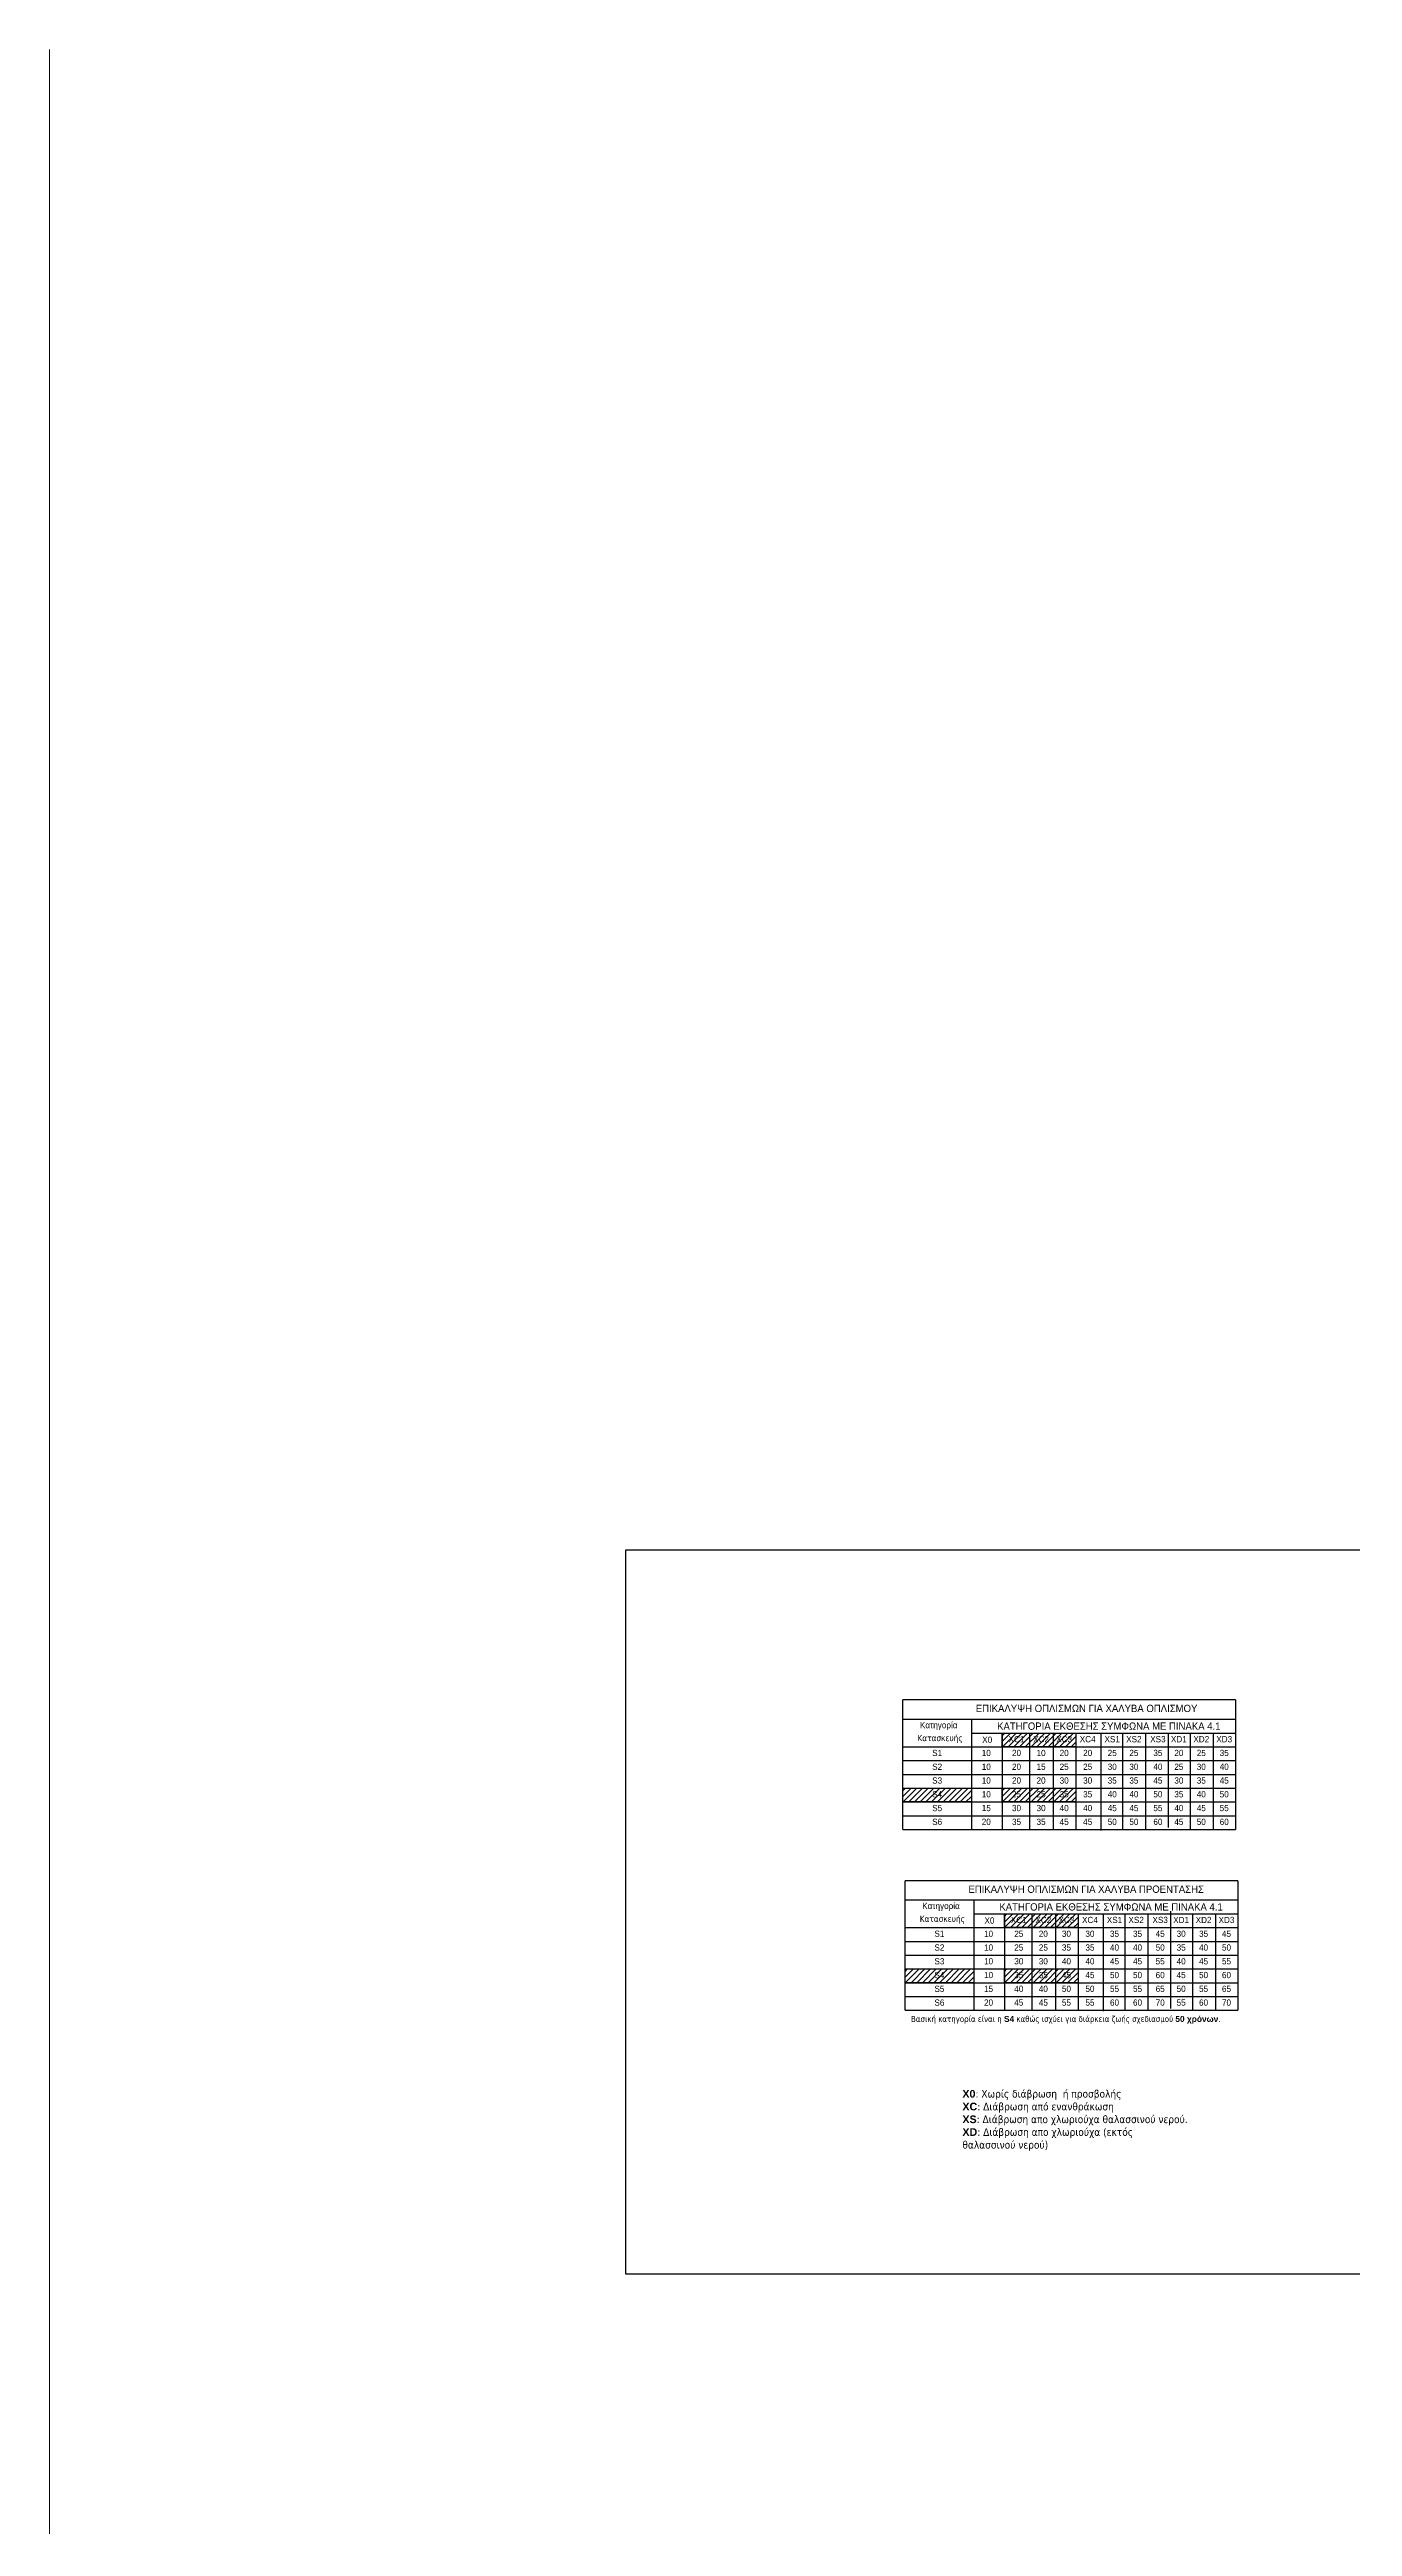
# Model space of a CAD drawing. Header units: millimetres. Extents: x -2171 to 1563, y -1758 to -1505.
# Drawn here: x 1132.3 to 1183.4, y -1629.9 to -1532.8 of the extents above; entities that cross this region are included whole.
import ezdxf
from ezdxf.enums import TextEntityAlignment as Align

# ---------------------------------------------------------------- set-up
doc = ezdxf.new("R2010")
doc.units = ezdxf.units.MM
doc.linetypes.add('DASHDOT', pattern=[25.4, 12.7, -6.35, 0, -6.35])
for name, color, linetype in [('-S-AKSONES', 50, 'DASHDOT'), ('-S-HATCH', 103, 'Continuous'), ('-S_TEXT', 3, 'Continuous'), ('Lines', 7, 'Continuous'), ('Texts', 7, 'Continuous')]:
    doc.layers.add(name, color=color, linetype=linetype)
doc.layers.add('A-ANNO-DIMS', color=1, linetype='Continuous', lineweight=9)
doc.styles.add('S1Arl27188_b_934_161', font='arial.ttf', dxfattribs={"width": 0.933629, "height": 2.71875})
doc.styles.add('S1Arl31900_b_934_161', font='arial.ttf', dxfattribs={"width": 0.933629, "height": 3.19})
doc.styles.get("Standard").update_dxf_attribs({"font": 'tahoma.ttf'})

msp = doc.modelspace()

# ---------------------------------------------------------------- hatches: boundary and pattern name
at = {"layer": '-S-HATCH', "transparency": 33554687}
h = msp.add_hatch(dxfattribs=at)
h.set_pattern_fill('ANSI31', color=8, scale=0.05)
h.set_pattern_definition([(45, (-18412.48601, -35635.22252), (-0.1122532015, 0.1122532015), [])])
h.paths.add_polyline_path([(1169.684, -1598.7809), (1172.5701, -1598.7809), (1172.5701, -1599.3209), (1169.684, -1599.3209)])
h = msp.add_hatch(dxfattribs=at)
h.set_pattern_fill('ANSI31', color=8, scale=0.05)
h.set_pattern_definition([(45, (-118981.04929, 206949.70233), (-0.11225320151, 0.11225320151), [])])
h.paths.add_polyline_path([(1165.7847, -1600.9409), (1168.4847, -1600.9409), (1168.4847, -1601.4809), (1165.7847, -1601.4809)])
h = msp.add_hatch(dxfattribs=at)
h.set_pattern_fill('ANSI31', color=8, scale=0.05)
h.set_pattern_definition([(45, (-18412.48601, -35637.38252), (-0.1122532015, 0.1122532015), [])])
h.paths.add_polyline_path([(1169.684, -1600.9409), (1172.5701, -1600.9409), (1172.5701, -1601.4809), (1169.684, -1601.4809)])
h = msp.add_hatch(dxfattribs=at)
h.set_pattern_fill('ANSI31', color=8, scale=0.05)
h.set_pattern_definition([(45, (-18412.39677, -35642.31222), (-0.1122532015, 0.1122532015), [])])
h.paths.add_polyline_path([(1169.7733, -1605.8706), (1172.6594, -1605.8706), (1172.6594, -1606.4106), (1169.7733, -1606.4106)])
h = msp.add_hatch(dxfattribs=at)
h.set_pattern_fill('ANSI31', color=8, scale=0.05)
h.set_pattern_definition([(45, (-118980.96005, 206942.61263), (-0.11225320151, 0.11225320151), [])])
h.paths.add_polyline_path([(1165.874, -1608.0306), (1168.574, -1608.0306), (1168.574, -1608.5706), (1165.874, -1608.5706)])
h = msp.add_hatch(dxfattribs=at)
h.set_pattern_fill('ANSI31', color=8, scale=0.05)
h.set_pattern_definition([(45, (-18412.39677, -35644.47222), (-0.1122532015, 0.1122532015), [])])
h.paths.add_polyline_path([(1169.7733, -1608.0306), (1172.6594, -1608.0306), (1172.6594, -1608.5706), (1169.7733, -1608.5706)])

# ---------------------------------------------------------------- linework, layer by layer
at = {"layer": '-S-AKSONES', "color": 4, "linetype": 'Continuous', "lineweight": 30}
for points in [[(1169.684, -1598.7809), (1172.5701, -1598.7809), (1172.5701, -1599.3209), (1169.684, -1599.3209)], [(1165.7847, -1600.9409), (1168.4847, -1600.9409), (1168.4847, -1601.4809), (1165.7847, -1601.4809)], [(1169.684, -1600.9409), (1172.5701, -1600.9409), (1172.5701, -1601.4809), (1169.684, -1601.4809)], [(1169.7733, -1605.8706), (1172.6594, -1605.8706), (1172.6594, -1606.4106), (1169.7733, -1606.4106)], [(1165.874, -1608.0306), (1168.574, -1608.0306), (1168.574, -1608.5706), (1165.874, -1608.5706)], [(1169.7733, -1608.0306), (1172.6594, -1608.0306), (1172.6594, -1608.5706), (1169.7733, -1608.5706)]]:
    msp.add_lwpolyline(points, close=True, dxfattribs=at)
at = {"layer": '-S_TEXT', "color": 3, "linetype": 'Continuous', "ltscale": 0.5}
msp.add_lwpolyline([(1195.8725, -1619.9991), (1154.9225, -1619.9991), (1154.9225, -1591.5991), (1195.8725, -1591.5991)], close=True, dxfattribs=at)
msp.add_lwpolyline([(1169.684, -1599.3209), (1172.5701, -1599.3209), (1172.5701, -1599.3209), (1169.684, -1599.3209)], close=True)
at = {"layer": 'A-ANNO-DIMS', "linetype": 'Continuous', "ltscale": 0.5}
msp.add_line((1132.3217, -1532.7531), (1132.3217, -1727.0361), dxfattribs=at)
at = {"layer": 'Lines', "color": 0}
for points in [[(1178.8398, -1597.4819), (1165.7847, -1597.4819)], [(1165.7847, -1600.4009), (1165.7847, -1597.4819)], [(1178.8398, -1597.4819), (1178.8398, -1600.4009)], [(1178.8398, -1598.2409), (1165.7847, -1598.2409)], [(1168.4847, -1598.2409), (1168.4847, -1600.4009)], [(1168.4847, -1598.7809), (1178.8398, -1598.7809)], [(1168.4847, -1598.7809), (1178.8398, -1598.7809)], [(1169.684, -1598.7809), (1169.684, -1600.4009)], [(1170.7552, -1598.7809), (1170.7552, -1600.4009)], [(1171.1847, -1598.7809), (1178.8398, -1598.7809)], [(1171.6816, -1598.7809), (1171.6816, -1600.4009)], [(1172.5701, -1598.7809), (1172.5701, -1600.4009)], [(1173.5523, -1598.7809), (1173.5523, -1600.4009)], [(1173.5523, -1598.7809), (1173.5523, -1600.4009)], [(1174.408, -1598.7809), (1174.408, -1600.4009)], [(1174.408, -1598.7809), (1174.408, -1600.4009)], [(1175.3111, -1598.7809), (1175.3111, -1600.4009)], [(1176.1933, -1598.7809), (1176.1933, -1600.2894)], [(1176.1933, -1598.7809), (1176.1933, -1600.2894)], [(1177.0579, -1598.7809), (1177.0579, -1600.4009)], [(1177.9615, -1598.7809), (1177.9615, -1600.4009)], [(1165.7847, -1599.3209), (1178.8398, -1599.3209)], [(1165.7847, -1599.8609), (1178.8398, -1599.8609)], [(1165.7847, -1600.4009), (1178.8398, -1600.4009)], [(1165.7847, -1600.4009), (1178.8398, -1600.4009)], [(1165.7847, -1602.5609), (1165.7847, -1600.4009)], [(1168.4847, -1600.4009), (1168.4847, -1602.5609)], [(1169.684, -1600.4009), (1169.684, -1602.5609)], [(1170.7552, -1600.4009), (1170.7552, -1602.5609)], [(1171.6816, -1600.4009), (1171.6816, -1602.5609)], [(1172.5701, -1600.4009), (1172.5701, -1602.5609)], [(1173.5523, -1600.4009), (1173.5523, -1602.5966)], [(1173.5523, -1600.4009), (1173.5523, -1602.5966)], [(1174.408, -1600.4009), (1174.408, -1602.5609)], [(1174.408, -1600.4009), (1174.408, -1602.5609)], [(1175.3111, -1600.4009), (1175.3111, -1602.5609)], [(1176.1933, -1600.2894), (1176.1933, -1602.4851)], [(1176.1933, -1600.2894), (1176.1933, -1602.4851)], [(1177.0579, -1600.4009), (1177.0579, -1602.5609)], [(1177.9615, -1600.4009), (1177.9615, -1602.5609)], [(1178.8398, -1600.4009), (1178.8398, -1602.5609)], [(1165.7847, -1600.9409), (1178.8398, -1600.9409)], [(1165.7847, -1601.4809), (1178.8398, -1601.4809)], [(1165.7847, -1602.0209), (1178.8398, -1602.0209)], [(1165.7847, -1602.5609), (1178.8398, -1602.5609)], [(1178.929, -1604.5716), (1165.874, -1604.5716)], [(1165.874, -1607.4906), (1165.874, -1604.5716)], [(1178.929, -1604.5716), (1178.929, -1607.4906)], [(1178.929, -1605.3306), (1165.874, -1605.3306)], [(1168.574, -1605.3306), (1168.574, -1607.4906)], [(1165.874, -1606.4106), (1178.929, -1606.4106)], [(1168.574, -1605.8706), (1178.929, -1605.8706)], [(1168.574, -1605.8706), (1178.929, -1605.8706)], [(1169.7733, -1605.8706), (1169.7733, -1607.4906)], [(1170.8444, -1605.8706), (1170.8444, -1607.4906)], [(1171.274, -1605.8706), (1178.929, -1605.8706)], [(1171.7708, -1605.8706), (1171.7708, -1607.4906)], [(1172.6594, -1605.8706), (1172.6594, -1607.4906)], [(1173.6415, -1605.8706), (1173.6415, -1607.4906)], [(1173.6415, -1605.8706), (1173.6415, -1607.4906)], [(1174.4972, -1605.8706), (1174.4972, -1607.4906)], [(1174.4972, -1605.8706), (1174.4972, -1607.4906)], [(1175.4004, -1605.8706), (1175.4004, -1607.4906)], [(1176.2825, -1605.7591), (1176.2825, -1607.3791)], [(1176.2825, -1605.7591), (1176.2825, -1607.3791)], [(1177.1471, -1605.8706), (1177.1471, -1607.4906)], [(1178.0507, -1605.8706), (1178.0507, -1607.4906)], [(1165.874, -1606.9506), (1178.929, -1606.9506)], [(1165.874, -1607.4906), (1178.929, -1607.4906)], [(1165.874, -1607.4906), (1178.929, -1607.4906)], [(1165.874, -1609.6506), (1165.874, -1607.4906)], [(1168.574, -1607.4906), (1168.574, -1609.6506)], [(1169.7733, -1607.4906), (1169.7733, -1609.6506)], [(1170.8444, -1607.4906), (1170.8444, -1609.6506)], [(1171.7708, -1607.4906), (1171.7708, -1609.6506)], [(1172.6594, -1607.4906), (1172.6594, -1609.6506)], [(1173.6415, -1607.4906), (1173.6415, -1609.6863)], [(1173.6415, -1607.4906), (1173.6415, -1609.6863)], [(1174.4972, -1607.4906), (1174.4972, -1609.6506)], [(1174.4972, -1607.4906), (1174.4972, -1609.6506)], [(1175.4004, -1607.4906), (1175.4004, -1609.6506)], [(1176.2825, -1607.3791), (1176.2825, -1609.5748)], [(1176.2825, -1607.3791), (1176.2825, -1609.5748)], [(1177.1471, -1607.4906), (1177.1471, -1609.6506)], [(1178.0507, -1607.4906), (1178.0507, -1609.6506)], [(1178.929, -1607.4906), (1178.929, -1609.6506)], [(1165.874, -1608.0306), (1178.929, -1608.0306)], [(1165.874, -1608.5706), (1178.929, -1608.5706)], [(1165.874, -1609.1106), (1178.929, -1609.1106)], [(1165.874, -1609.6506), (1178.929, -1609.6506)]]:
    msp.add_lwpolyline(points, dxfattribs=at)

# ---------------------------------------------------------------- texts
at = {"attachment_point": 1}
for s, insert, char_height, width in [('Κατασκευής', (1166.3634, -1598.8505), 0.24469, 1.896069), ('Κατασκευής', (1166.4527, -1605.9402), 0.24469, 1.896069), ('Βασική κατηγορία είναι η {\\fArial|b1|i0|c161|p34;S4} καθώς ισχύει για διάρκεια ζωής σχεδιασμού {\\fArial|b1|i0|c161|p34;50 χρόνων}.', (1166.1109, -1609.8732), 0.234, 11.952056), ('{\\fArial|b1|i0|c161|p34;X0}: Χωρίς διάβρωση  ή προσβολής\\P{\\fArial|b1|i0|c161|p34;XC}: Διάβρωση από ενανθράκωση\\P{\\fArial|b1|i0|c161|p34;XS}: Διάβρωση απο χλωριούχα θαλασσινού νερού.\\P{\\fArial|b1|i0|c161|p34;XD}: Διάβρωση απο χλωριούχα (εκτός θαλασσινού νερού)', (1168.1247, -1612.776), 0.3, 8.694458)]:
    msp.add_mtext(s, dxfattribs=dict(at, insert=insert, char_height=char_height, width=width))
at = {"layer": 'Texts', "color": 7, "style": 'S1Arl27188_b_934_161', "width": 0.933629}
for s, p in [('Κατηγορία ', (1167.2402, -1598.5891)), ('XC1', (1170.2478, -1599.1411)), ('XC2', (1171.2109, -1599.1411)), ('XC3', (1172.1161, -1599.1411)), ('XC4', (1173.039, -1599.1411)), ('XS1', (1174.0017, -1599.1411)), ('XS2', (1174.8507, -1599.1411)), ('XS3', (1175.7929, -1599.1411)), ('XD1', (1176.6149, -1599.1411)), ('XD2', (1177.495, -1599.1411)), ('XD3', (1178.3935, -1599.1411)), ('S1', (1167.1347, -1599.6811)), ('10', (1169.0628, -1599.6811)), ('20', (1170.2478, -1599.6811)), ('10', (1171.2109, -1599.6811)), ('20', (1172.1161, -1599.6811)), ('20', (1173.039, -1599.6811)), ('25', (1174.0017, -1599.6811)), ('25', (1174.8507, -1599.6811)), ('35', (1175.7929, -1599.6811)), ('20', (1176.6149, -1599.6811)), ('25', (1177.495, -1599.6811)), ('35', (1178.3935, -1599.6811)), ('S2', (1167.1347, -1600.2211)), ('S3', (1167.1347, -1600.7611)), ('10', (1169.0628, -1600.2211)), ('10', (1169.0628, -1600.7611)), ('20', (1170.2478, -1600.2211)), ('20', (1170.2478, -1600.7611)), ('20', (1171.2109, -1600.7611)), ('15', (1171.2109, -1600.2211)), ('30', (1172.1161, -1600.7611)), ('25', (1172.1161, -1600.2211)), ('30', (1173.039, -1600.7611)), ('25', (1173.039, -1600.2211)), ('30', (1174.0017, -1600.2211)), ('35', (1174.0017, -1600.7611)), ('30', (1174.8507, -1600.2211)), ('35', (1174.8507, -1600.7611)), ('40', (1175.7929, -1600.2211)), ('45', (1175.7929, -1600.7611)), ('30', (1176.6149, -1600.7611)), ('25', (1176.6149, -1600.2211)), ('30', (1177.495, -1600.2211)), ('35', (1177.495, -1600.7611)), ('40', (1178.3935, -1600.2211)), ('45', (1178.3935, -1600.7611)), ('S4', (1167.1347, -1601.3011)), ('S5', (1167.1347, -1601.8411)), ('10', (1169.0628, -1601.3011)), ('15', (1169.0628, -1601.8411)), ('30', (1170.2478, -1601.8411)), ('25', (1170.2478, -1601.3011)), ('30', (1171.2109, -1601.8411)), ('25', (1171.2109, -1601.3011)), ('40', (1172.1161, -1601.8411)), ('35', (1172.1161, -1601.3011)), ('40', (1173.039, -1601.8411)), ('35', (1173.039, -1601.3011)), ('40', (1174.0017, -1601.3011)), ('45', (1174.0017, -1601.8411)), ('40', (1174.8507, -1601.3011)), ('45', (1174.8507, -1601.8411)), ('50', (1175.7929, -1601.3011)), ('55', (1175.7929, -1601.8411)), ('40', (1176.6149, -1601.8411)), ('35', (1176.6149, -1601.3011)), ('40', (1177.495, -1601.3011)), ('45', (1177.495, -1601.8411)), ('50', (1178.3935, -1601.3011)), ('55', (1178.3935, -1601.8411)), ('S6', (1167.1347, -1602.3811)), ('20', (1169.0628, -1602.3811)), ('35', (1170.2478, -1602.3811)), ('35', (1171.2109, -1602.3811)), ('45', (1172.1161, -1602.3811)), ('45', (1173.039, -1602.3811)), ('50', (1174.0017, -1602.3811)), ('50', (1174.8507, -1602.3811)), ('60', (1175.7929, -1602.3811)), ('45', (1176.6149, -1602.3811)), ('50', (1177.495, -1602.3811)), ('60', (1178.3935, -1602.3811)), ('Κατηγορία ', (1167.3295, -1605.6788)), ('S1', (1167.224, -1606.7708)), ('10', (1169.152, -1606.7708)), ('XC1', (1170.3371, -1606.2308)), ('25', (1170.3371, -1606.7708)), ('XC2', (1171.3002, -1606.2308)), ('20', (1171.3002, -1606.7708)), ('XC3', (1172.2054, -1606.2308)), ('30', (1172.2054, -1606.7708)), ('XC4', (1173.1282, -1606.2308)), ('30', (1173.1282, -1606.7708)), ('XS1', (1174.091, -1606.2308)), ('35', (1174.091, -1606.7708)), ('XS2', (1174.9399, -1606.2308)), ('35', (1174.9941, -1606.7708)), ('XS3', (1175.8822, -1606.2308)), ('45', (1175.8822, -1606.7708)), ('XD1', (1176.7042, -1606.2308)), ('30', (1176.7042, -1606.7708)), ('XD2', (1177.5842, -1606.2308)), ('35', (1177.5842, -1606.7708)), ('XD3', (1178.4828, -1606.2308)), ('45', (1178.4828, -1606.7708)), ('S2', (1167.224, -1607.3108)), ('S3', (1167.224, -1607.8508)), ('10', (1169.152, -1607.3108)), ('10', (1169.152, -1607.8508)), ('30', (1170.3371, -1607.8508)), ('25', (1170.3371, -1607.3108)), ('30', (1171.3002, -1607.8508)), ('25', (1171.3002, -1607.3108)), ('40', (1172.2054, -1607.8508)), ('35', (1172.2054, -1607.3108)), ('40', (1173.1282, -1607.8508)), ('35', (1173.1282, -1607.3108)), ('40', (1174.091, -1607.3108)), ('45', (1174.091, -1607.8508)), ('40', (1174.9941, -1607.3108)), ('45', (1174.9941, -1607.8508)), ('50', (1175.8822, -1607.3108)), ('55', (1175.8822, -1607.8508)), ('40', (1176.7042, -1607.8508)), ('35', (1176.7042, -1607.3108)), ('40', (1177.5842, -1607.3108)), ('45', (1177.5842, -1607.8508)), ('50', (1178.4828, -1607.3108)), ('55', (1178.4828, -1607.8508)), ('S4', (1167.224, -1608.3908)), ('10', (1169.152, -1608.3908)), ('35', (1170.3371, -1608.3908)), ('35', (1171.3002, -1608.3908)), ('45', (1172.2054, -1608.3908)), ('45', (1173.1282, -1608.3908)), ('50', (1174.091, -1608.3908)), ('50', (1174.9941, -1608.3908)), ('60', (1175.8822, -1608.3908)), ('45', (1176.7042, -1608.3908)), ('50', (1177.5842, -1608.3908)), ('60', (1178.4828, -1608.3908)), ('S5', (1167.224, -1608.9308)), ('S6', (1167.224, -1609.4708)), ('20', (1169.152, -1609.4708)), ('15', (1169.152, -1608.9308)), ('40', (1170.3371, -1608.9308)), ('45', (1170.3371, -1609.4708)), ('40', (1171.3002, -1608.9308)), ('45', (1171.3002, -1609.4708)), ('50', (1172.2054, -1608.9308)), ('55', (1172.2054, -1609.4708)), ('50', (1173.1282, -1608.9308)), ('55', (1173.1282, -1609.4708)), ('55', (1174.091, -1608.9308)), ('60', (1174.091, -1609.4708)), ('55', (1174.9941, -1608.9308)), ('60', (1174.9941, -1609.4708)), ('65', (1175.8822, -1608.9308)), ('70', (1175.8822, -1609.4708)), ('50', (1176.7042, -1608.9308)), ('55', (1176.7042, -1609.4708)), ('55', (1177.5842, -1608.9308)), ('60', (1177.5842, -1609.4708)), ('65', (1178.4828, -1608.9308)), ('70', (1178.4828, -1609.4708))]:
    msp.add_text(s, height=0.24469, dxfattribs=at).set_placement(p, align=Align.CENTER)
at = {"layer": 'Texts', "color": 7}
for s, insert, char_height, width, attachment_point, style in [('ΕΠΙΚΑΛΥΨΗ ΟΠΛΙΣΜΩΝ ΓΙΑ ΧΑΛΥΒΑ ΟΠΛΙΣΜΟΥ', (1168.6497, -1597.668), 0.2871, 22.194, 1, 'S1Arl31900_b_934_161'), ('X0', (1169.0988, -1598.9186), 0.24469, 2.7, 2, 'S1Arl27188_b_934_161'), ('ΚΑΤΗΓΟΡΙΑ ΕΚΘΕΣΗΣ ΣΥΜΦΩΝΑ ΜΕ ΠΙΝΑΚΑ 4.1 ', (1169.4871, -1598.3633), 0.2871, 22.194, 1, 'S1Arl31900_b_934_161'), ('ΕΠΙΚΑΛΥΨΗ ΟΠΛΙΣΜΩΝ ΓΙΑ ΧΑΛΥΒΑ ΠΡΟΕΝΤΑΣΗΣ', (1168.3615, -1604.7577), 0.2871, 22.194, 1, 'S1Arl31900_b_934_161'), ('ΚΑΤΗΓΟΡΙΑ ΕΚΘΕΣΗΣ ΣΥΜΦΩΝΑ ΜΕ ΠΙΝΑΚΑ 4.1 ', (1169.5763, -1605.453), 0.2871, 22.194, 1, 'S1Arl31900_b_934_161'), ('X0', (1169.1881, -1606.0083), 0.24469, 2.7, 2, 'S1Arl27188_b_934_161')]:
    msp.add_mtext(s, dxfattribs=dict(at, insert=insert, char_height=char_height, width=width, attachment_point=attachment_point, style=style))

doc.saveas('drawing.dxf')
